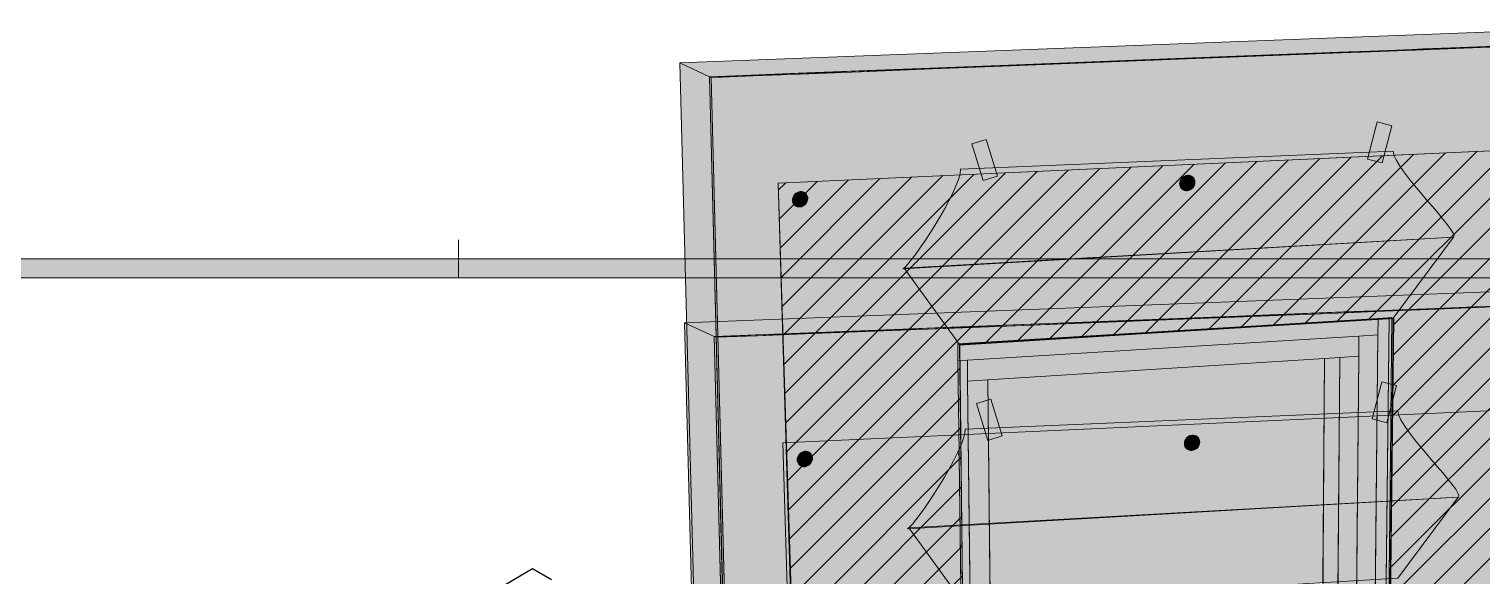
# Model space of a CAD drawing. Extents: x -1279 to 5791, y -3809 to 1769.
# Drawn here: x 378 to 1063, y 1511 to 1769 of the extents above; entities that cross this region are included whole.
import ezdxf

# ---------------------------------------------------------------- set-up
doc = ezdxf.new("R2010")
doc.units = 0
doc.header["$MEASUREMENT"] = 0
doc.layers.get('0').update_dxf_attribs({"lineweight": 0})
for name, color, linetype, lineweight in [('.ATI-HATCH', 7, 'Continuous', 0), ('G-ANNO-TTLB', 7, 'Continuous', 0), ('TYVEK', 7, 'Continuous', 0)]:
    doc.layers.add(name, color=color, linetype=linetype, lineweight=lineweight)

# ---------------------------------------------------------------- blocks, each defined once
blk = doc.blocks.new('Block_82')
at = {"layer": '.ATI-HATCH', "color": 18, "lineweight": 9, "true_color": 0x000000}
for p, q in [((1083.79, 1761.4), (1061.05, 1760.49)), ((1084.27, 1761.01), (1062.44, 1760.15)), ((918.71, 1754.95), (839.78, 1751.89)), ((919.91, 1754.61), (840.88, 1751.51)), ((995.59, 1757.96), (918.71, 1754.95)), ((996.88, 1757.62), (919.91, 1754.61)), ((1010.21, 1758.53), (995.59, 1757.96)), ((1010.69, 1758.15), (996.88, 1757.62)), ((1010.21, 1758.53), (1010.69, 1758.53)), ((1010.69, 1758.53), (1030.33, 1759.29)), ((1031.67, 1758.96), (1010.69, 1758.15)), ((1035.06, 1759.49), (1030.33, 1759.29)), ((1035.54, 1759.1), (1031.67, 1758.96)), ((1035.06, 1759.49), (1035.54, 1759.49)), ((1035.54, 1759.49), (1061.05, 1760.49)), ((1035.54, 1759.1), (1062.44, 1760.15)), ((703.89, 1746.58), (718.32, 1747.16)), ((740.59, 1748.02), (718.32, 1747.16)), ((741.5, 1747.64), (719.23, 1746.77)), ((769.21, 1749.12), (740.59, 1748.02)), ((770.21, 1748.78), (741.5, 1747.64)), ((802.75, 1750.45), (769.21, 1749.12)), ((803.8, 1750.07), (770.21, 1748.78)), ((839.78, 1751.89), (802.75, 1750.45)), ((840.88, 1751.51), (803.8, 1750.07)), ((698.78, 1746.39), (703.89, 1746.58)), ((713.69, 1165.96), (698.78, 1746.39)), ((698.78, 1746.39), (699.64, 1746.01)), ((704.8, 1746.2), (699.64, 1746.01)), ((714.6, 1162.8), (699.64, 1746.01)), ((719.23, 1746.77), (704.8, 1746.2)), ((815.84, 1620.06), (1014.08, 1632.05)), ((1013.99, 1624.65), (1014.08, 1632.05)), ((1014.08, 1632.44), (1018.72, 1632.68)), ((1015.75, 1314.12), (1019.24, 1632.72)), ((1019.24, 1632.72), (1018.72, 1632.68)), ((820.38, 1612.7), (1005.05, 1624.08)), ((1004.96, 1614.57), (1005.05, 1624.08)), ((1005.05, 1624.08), (1013.99, 1624.65)), ((1010.93, 1329.85), (1013.99, 1624.65)), ((815.94, 1612.42), (815.84, 1620.06)), ((820.38, 1612.7), (815.94, 1612.42)), ((816.46, 1569.18), (815.94, 1612.42)), ((820.48, 1602.86), (820.38, 1612.7)), ((829.98, 1603.48), (988.81, 1613.52)), ((986.8, 1342.08), (988.81, 1613.52)), ((988.81, 1613.52), (996.02, 1613.99)), ((993.68, 1336.87), (996.02, 1613.99)), ((1004.96, 1614.57), (996.02, 1613.99)), ((1002.38, 1337.82), (1004.96, 1614.57)), ((820.48, 1602.86), (829.98, 1603.48)), ((833.04, 1325.26), (829.98, 1603.48)), ((823.92, 1318.14), (820.48, 1602.86)), ((1020.01, 1581.17), (1020.05, 1585.42)), ((1018.14, 1414.37), (1020.01, 1581.17)), ((816.51, 1567.12), (816.46, 1569.18)), ((819.76, 1308.49), (816.51, 1567.12))]:
    blk.add_line(p, q, dxfattribs=at)
for points in [[(815.84, 1620.06), (815.84, 1620.44), (1014.08, 1632.44)], [(1018.72, 1632.68), (1018.72, 1632.34), (1014.08, 1632.05)], [(1020.05, 1585.42), (1020.58, 1632.82), (1019.24, 1632.72)]]:
    blk.add_lwpolyline(points, dxfattribs=at)
blk = doc.blocks.new('Block_85')
at = {"layer": '.ATI-HATCH', "true_color": 0xe6e6e6, "transparency": 33554687}
h = blk.add_hatch(color=254, dxfattribs=at)
h.dxf.hatch_style = 2
edge = h.paths.add_edge_path()
edge.add_spline(control_points=[(926.64, 1693.95), (925.22, 1692.4), (922.93, 1692.19), (921.53, 1693.47), (920.13, 1694.76), (920.16, 1697.06), (921.59, 1698.61), (923.02, 1700.16), (925.31, 1700.37), (926.7, 1699.09), (928.1, 1697.8), (928.07, 1695.5), (926.64, 1693.95)], knot_values=[0, 0, 0, 0, 1, 1, 1, 2, 2, 2, 3, 3, 3, 4, 4, 4, 4], degree=3, periodic=0)
at = {"layer": '.ATI-HATCH', "true_color": 0x000000, "transparency": 33554687}
h = blk.add_hatch(color=18, dxfattribs=at)
h.dxf.hatch_style = 2
edge = h.paths.add_edge_path()
edge.add_spline(control_points=[(925.74, 1694.94), (925.26, 1694.42), (924.5, 1694.35), (924.03, 1694.78), (923.57, 1695.2), (923.58, 1695.97), (924.05, 1696.49), (924.53, 1697), (925.29, 1697.08), (925.76, 1696.65), (926.22, 1696.22), (926.21, 1695.45), (925.74, 1694.94)], knot_values=[0, 0, 0, 0, 1, 1, 1, 2, 2, 2, 3, 3, 3, 4, 4, 4, 4], degree=3, periodic=0)
at = {"layer": '.ATI-HATCH', "color": 18, "lineweight": 18, "true_color": 0x000000}
blk.add_open_spline([(926.64, 1693.95), (925.22, 1692.4), (922.93, 1692.19), (921.53, 1693.47), (920.13, 1694.76), (920.16, 1697.06), (921.59, 1698.61), (923.02, 1700.16), (925.31, 1700.37), (926.7, 1699.09), (928.1, 1697.8), (928.07, 1695.5), (926.64, 1693.95)], degree=3, knots=[0, 0, 0, 0, 1, 1, 1, 2, 2, 2, 3, 3, 3, 4, 4, 4, 4], dxfattribs=at)
at = {"layer": '.ATI-HATCH'}
blk.add_open_spline([(925.74, 1694.94), (925.26, 1694.42), (924.5, 1694.35), (924.03, 1694.78), (923.57, 1695.2), (923.58, 1695.97), (924.05, 1696.49), (924.53, 1697), (925.29, 1697.08), (925.76, 1696.65), (926.22, 1696.22), (926.21, 1695.45), (925.74, 1694.94)], degree=3, knots=[0, 0, 0, 0, 1, 1, 1, 2, 2, 2, 3, 3, 3, 4, 4, 4, 4], dxfattribs=at)
blk = doc.blocks.new('Block_86')
at = {"layer": '.ATI-HATCH', "true_color": 0xe6e6e6, "transparency": 33554687}
h = blk.add_hatch(color=254, dxfattribs=at)
h.dxf.hatch_style = 2
edge = h.paths.add_edge_path()
edge.add_spline(control_points=[(744.06, 1686.29), (742.63, 1684.74), (740.34, 1684.52), (738.94, 1685.81), (737.55, 1687.09), (737.57, 1689.39), (739, 1690.95), (740.43, 1692.5), (742.72, 1692.71), (744.11, 1691.43), (745.51, 1690.14), (745.48, 1687.84), (744.06, 1686.29)], knot_values=[0, 0, 0, 0, 1, 1, 1, 2, 2, 2, 3, 3, 3, 4, 4, 4, 4], degree=3, periodic=0)
at = {"layer": '.ATI-HATCH', "true_color": 0x000000, "transparency": 33554687}
h = blk.add_hatch(color=18, dxfattribs=at)
h.dxf.hatch_style = 2
edge = h.paths.add_edge_path()
edge.add_spline(control_points=[(743.15, 1687.28), (742.67, 1686.76), (741.91, 1686.69), (741.45, 1687.11), (740.98, 1687.54), (740.99, 1688.31), (741.47, 1688.83), (741.94, 1689.34), (742.7, 1689.42), (743.17, 1688.99), (743.63, 1688.56), (743.63, 1687.79), (743.15, 1687.28)], knot_values=[0, 0, 0, 0, 1, 1, 1, 2, 2, 2, 3, 3, 3, 4, 4, 4, 4], degree=3, periodic=0)
at = {"layer": '.ATI-HATCH', "color": 18, "lineweight": 18, "true_color": 0x000000}
blk.add_open_spline([(744.06, 1686.29), (742.63, 1684.74), (740.34, 1684.52), (738.94, 1685.81), (737.55, 1687.09), (737.57, 1689.39), (739, 1690.95), (740.43, 1692.5), (742.72, 1692.71), (744.11, 1691.43), (745.51, 1690.14), (745.48, 1687.84), (744.06, 1686.29)], degree=3, knots=[0, 0, 0, 0, 1, 1, 1, 2, 2, 2, 3, 3, 3, 4, 4, 4, 4], dxfattribs=at)
at = {"layer": '.ATI-HATCH'}
blk.add_open_spline([(743.15, 1687.28), (742.67, 1686.76), (741.91, 1686.69), (741.45, 1687.11), (740.98, 1687.54), (740.99, 1688.31), (741.47, 1688.83), (741.94, 1689.34), (742.7, 1689.42), (743.17, 1688.99), (743.63, 1688.56), (743.63, 1687.79), (743.15, 1687.28)], degree=3, knots=[0, 0, 0, 0, 1, 1, 1, 2, 2, 2, 3, 3, 3, 4, 4, 4, 4], dxfattribs=at)
blk = doc.blocks.new('Block_81')
at = {"layer": '.ATI-HATCH', "true_color": 0xf2f2f2, "transparency": 33554687}
h = blk.add_hatch(color=7, dxfattribs=at)
h.dxf.hatch_style = 2
h.paths.add_polyline_path([(1101.12, 1768.88), (1123.59, 1762.92), (698.78, 1746.39), (684.76, 1752.9)])
at = {"layer": '.ATI-HATCH', "true_color": 0xe6e6e6, "transparency": 33554687}
h = blk.add_hatch(color=254, dxfattribs=at)
edge = h.paths.add_edge_path()
edge.add_spline(control_points=[(1125.03, 1762.59), (1125.03, 1762.59), (1123.59, 1762.54), (1123.59, 1762.54), (1123.59, 1762.54), (1120.58, 1762.45), (1120.58, 1762.45), (1120.58, 1762.45), (1109.12, 1761.97), (1109.12, 1761.97), (1109.12, 1761.97), (1107.97, 1761.92), (1107.97, 1761.92), (1107.97, 1761.92), (1088.24, 1761.16), (1088.24, 1761.16), (1088.24, 1761.16), (1084.27, 1761.01), (1084.27, 1761.01), (1084.27, 1761.01), (1062.44, 1760.15), (1062.44, 1760.15), (1062.44, 1760.15), (1035.54, 1759.1), (1035.54, 1759.1), (1035.54, 1759.1), (1031.67, 1758.96), (1031.67, 1758.96), (1031.67, 1758.96), (1010.69, 1758.15), (1010.69, 1758.15), (1010.69, 1758.15), (996.88, 1757.62), (996.88, 1757.62), (996.88, 1757.62), (919.91, 1754.61), (919.91, 1754.61), (919.91, 1754.61), (840.88, 1751.51), (840.88, 1751.51), (840.88, 1751.51), (803.8, 1750.07), (803.8, 1750.07), (803.8, 1750.07), (770.21, 1748.78), (770.21, 1748.78), (770.21, 1748.78), (741.5, 1747.64), (741.5, 1747.64), (741.5, 1747.64), (719.23, 1746.77), (719.23, 1746.77), (719.23, 1746.77), (704.8, 1746.2), (704.8, 1746.2), (704.8, 1746.2), (699.64, 1746.01), (699.64, 1746.01), (699.64, 1746.01), (714.6, 1162.8), (714.6, 1162.8), (714.6, 1162.8), (714.64, 1161.47), (714.64, 1161.47), (714.64, 1161.47), (1112.46, 1214.69), (1112.46, 1214.69), (1112.46, 1214.69), (1125.03, 1762.59), (1125.03, 1762.59)], knot_values=[0, 0, 0, 0, 1, 1, 1, 2, 2, 2, 3, 3, 3, 4, 4, 4, 5, 5, 5, 6, 6, 6, 7, 7, 7, 8, 8, 8, 9, 9, 9, 10, 10, 10, 11, 11, 11, 12, 12, 12, 13, 13, 13, 14, 14, 14, 15, 15, 15, 16, 16, 16, 17, 17, 17, 18, 18, 18, 19, 19, 19, 20, 20, 20, 21, 21, 21, 22, 22, 22, 23, 23, 23, 23], degree=3, periodic=0)
edge.add_line((1125.03, 1762.59), (1125.03, 1762.59))
edge = h.paths.add_edge_path()
edge.add_spline(control_points=[(819.86, 1299.41), (819.86, 1299.41), (819.76, 1308.49), (819.76, 1308.49), (819.76, 1308.49), (816.51, 1567.12), (816.51, 1567.12), (816.51, 1567.12), (816.27, 1568.7), (816.27, 1568.7), (816.27, 1568.7), (816.46, 1569.18), (816.46, 1569.18), (816.46, 1569.18), (815.94, 1612.42), (815.94, 1612.42), (815.94, 1612.42), (815.84, 1620.06), (815.84, 1620.06), (815.84, 1620.06), (815.84, 1620.44), (815.84, 1620.44), (815.84, 1620.44), (1014.08, 1632.44), (1014.08, 1632.44), (1014.08, 1632.44), (1018.72, 1632.68), (1018.72, 1632.68), (1018.72, 1632.68), (1019.24, 1632.72), (1019.24, 1632.72), (1019.24, 1632.72), (1020.58, 1632.82), (1020.58, 1632.82), (1020.58, 1632.82), (1020.05, 1585.42), (1020.05, 1585.42), (1020.05, 1585.42), (1020.29, 1584.94), (1020.29, 1584.94), (1020.29, 1584.94), (1020.01, 1581.17), (1020.01, 1581.17), (1020.01, 1581.17), (1018.14, 1414.37), (1018.14, 1414.37), (1018.14, 1414.37), (1018.38, 1413.89), (1018.38, 1413.89), (1018.38, 1413.89), (1018.1, 1411.36), (1018.1, 1411.36), (1018.1, 1411.36), (1017, 1312.69), (1017, 1312.69), (1017, 1312.69), (820, 1290.09), (820, 1290.09), (820, 1290.09), (819.95, 1291.19), (819.95, 1291.19), (819.95, 1291.19), (819.95, 1291.72), (819.95, 1291.72), (819.95, 1291.72), (819.86, 1299.36), (819.86, 1299.36), (819.86, 1299.36), (819.86, 1299.41), (819.86, 1299.41)], knot_values=[0, 0, 0, 0, 1, 1, 1, 2, 2, 2, 3, 3, 3, 4, 4, 4, 5, 5, 5, 6, 6, 6, 7, 7, 7, 8, 8, 8, 9, 9, 9, 10, 10, 10, 11, 11, 11, 12, 12, 12, 13, 13, 13, 14, 14, 14, 15, 15, 15, 16, 16, 16, 17, 17, 17, 18, 18, 18, 19, 19, 19, 20, 20, 20, 21, 21, 21, 22, 22, 22, 23, 23, 23, 23], degree=3, periodic=0)
edge.add_line((819.86, 1299.41), (819.86, 1299.41))
for points in [[(1083.79, 1761.4), (1061.05, 1760.49), (1062.44, 1760.15), (1083.79, 1761.4)], [(1084.27, 1761.01), (1062.44, 1760.15), (1083.79, 1761.4), (1084.27, 1761.01)], [(918.71, 1754.95), (839.78, 1751.89), (840.88, 1751.51), (918.71, 1754.95)], [(919.91, 1754.61), (840.88, 1751.51), (918.71, 1754.95), (919.91, 1754.61)], [(995.59, 1757.96), (918.71, 1754.95), (919.91, 1754.61), (995.59, 1757.96)], [(996.88, 1757.62), (919.91, 1754.61), (995.59, 1757.96), (996.88, 1757.62)], [(1010.21, 1758.53), (995.59, 1757.96), (996.88, 1757.62), (1010.21, 1758.53)], [(1010.69, 1758.15), (996.88, 1757.62), (1010.21, 1758.53), (1010.69, 1758.15)], [(1010.21, 1758.53), (1010.69, 1758.53), (1010.69, 1758.15), (1010.21, 1758.53)], [(1031.67, 1758.96), (1010.69, 1758.15), (1010.69, 1758.53), (1030.33, 1759.29), (1031.67, 1758.96)], [(1035.06, 1759.49), (1030.33, 1759.29), (1031.67, 1758.96), (1035.06, 1759.49)], [(1035.54, 1759.1), (1031.67, 1758.96), (1035.06, 1759.49), (1035.54, 1759.1)], [(1035.06, 1759.49), (1035.54, 1759.49), (1035.54, 1759.1), (1035.06, 1759.49)], [(1035.54, 1759.1), (1062.44, 1760.15), (1061.05, 1760.49), (1035.54, 1759.49), (1035.54, 1759.1)], [(703.89, 1746.58), (718.32, 1747.16), (704.8, 1746.2), (703.89, 1746.58)], [(719.23, 1746.77), (704.8, 1746.2), (718.32, 1747.16), (719.23, 1746.77)], [(740.59, 1748.02), (718.32, 1747.16), (719.23, 1746.77), (740.59, 1748.02)], [(741.5, 1747.64), (719.23, 1746.77), (740.59, 1748.02), (741.5, 1747.64)], [(769.21, 1749.12), (740.59, 1748.02), (741.5, 1747.64), (769.21, 1749.12)], [(770.21, 1748.78), (741.5, 1747.64), (769.21, 1749.12), (770.21, 1748.78)], [(802.75, 1750.45), (769.21, 1749.12), (770.21, 1748.78), (802.75, 1750.45)], [(803.8, 1750.07), (770.21, 1748.78), (802.75, 1750.45), (803.8, 1750.07)], [(839.78, 1751.89), (802.75, 1750.45), (803.8, 1750.07), (839.78, 1751.89)], [(840.88, 1751.51), (803.8, 1750.07), (839.78, 1751.89), (840.88, 1751.51)], [(698.78, 1746.39), (703.89, 1746.58), (704.8, 1746.2), (699.64, 1746.01), (698.78, 1746.39)], [(713.69, 1165.96), (698.78, 1746.39), (699.64, 1746.01), (714.6, 1162.8), (713.69, 1165.96)], [(1018.72, 1632.68), (1018.72, 1632.34), (1014.08, 1632.05), (1014.08, 1632.44), (1018.72, 1632.68)], [(820.38, 1612.7), (1005.05, 1624.08), (1004.96, 1614.57), (996.02, 1613.99), (988.81, 1613.52), (829.98, 1603.48), (820.48, 1602.86), (820.38, 1612.7)], [(1002.38, 1337.82), (1004.96, 1614.57), (1005.05, 1624.08), (1013.99, 1624.65), (1010.93, 1329.85), (1002.28, 1328.89), (1002.38, 1337.82)], [(823.92, 1318.14), (824.01, 1308.96), (819.76, 1308.49), (816.51, 1567.12), (816.46, 1569.18), (815.94, 1612.42), (820.38, 1612.7), (820.48, 1602.86), (823.92, 1318.14)], [(1002.38, 1337.82), (1004.96, 1614.57), (996.02, 1613.99), (993.68, 1336.87), (1002.38, 1337.82)], [(823.92, 1318.14), (820.48, 1602.86), (829.98, 1603.48), (833.04, 1325.26), (833.09, 1319.14), (823.92, 1318.14)], [(1020.01, 1581.17), (1020.05, 1585.42), (1020.29, 1584.94), (1020.01, 1581.17)], [(816.51, 1567.12), (816.46, 1569.18), (816.27, 1568.7), (816.51, 1567.12)]]:
    blk.add_hatch(color=254, dxfattribs=at).paths.add_polyline_path(points)
at = {"layer": '.ATI-HATCH', "true_color": 0xcccccc, "transparency": 33554687}
h = blk.add_hatch(color=254, dxfattribs=at)
h.dxf.hatch_style = 2
h.paths.add_polyline_path([(699.87, 1178.75), (713.78, 1162.66), (698.78, 1746.39), (684.76, 1752.9)])
at = {"layer": '.ATI-HATCH', "true_color": 0x000000, "transparency": 33554508}
h = blk.add_hatch(color=18, dxfattribs=at)
h.dxf.hatch_style = 2
h.paths.add_polyline_path([(1016.02, 1705.75), (1009.09, 1707.52), (1013.58, 1725.09), (1020.52, 1723.32)])
h = blk.add_hatch(dxfattribs=at)
h.set_pattern_fill('_U', color=18, scale=10, angle=44.99999, style=2, pattern_type=0)
h.set_pattern_definition([(45, (0, 0), (-7.071067, 7.07107), [])])
h.paths.add_polyline_path([(731.14, 1696.23), (1098.58, 1712.89), (1093.55, 1492.64), (1019.79, 1485.06), (1021.52, 1632.42), (816.78, 1620.04), (818.63, 1462.81), (738.83, 1454.52)])
h = blk.add_hatch(color=18, dxfattribs=at)
h.dxf.hatch_style = 2
h.paths.add_polyline_path([(834.64, 1699.49), (827.79, 1697.39), (822.47, 1714.73), (829.32, 1716.83)])
at = {"layer": '.ATI-HATCH', "true_color": 0xe6e6e6, "transparency": 33554687}
h = blk.add_hatch(color=254, dxfattribs=at)
h.dxf.hatch_style = 2
h.paths.add_polyline_path([(790.51, 1656.11), (816.68, 1620.14), (1021.17, 1632.5), (1049.58, 1670.7)])
h = blk.add_hatch(color=254, dxfattribs=at)
h.dxf.hatch_style = 2
h.paths.add_polyline_path([(815.84, 1620.06), (1014.08, 1632.05), (1014.08, 1632.44), (815.84, 1620.44), (815.84, 1620.06)])
h = blk.add_hatch(color=254, dxfattribs=at)
h.dxf.hatch_style = 2
h.paths.add_polyline_path([(815.84, 1620.06), (1014.08, 1632.05), (1013.99, 1624.65), (1005.05, 1624.08), (820.38, 1612.7), (815.94, 1612.42), (815.84, 1620.06)])
at = {"layer": '.ATI-HATCH', "true_color": 0xcccccc, "transparency": 33554687}
for points in [[(1015.75, 1314.12), (1019.24, 1632.72), (1018.72, 1632.68), (1018.72, 1632.34), (1014.08, 1632.05), (1013.99, 1624.65), (1010.93, 1329.85), (1010.83, 1321.01), (1015.75, 1314.12)], [(1017, 1312.69), (1015.75, 1313.65), (1015.75, 1314.12), (1019.24, 1632.72), (1020.58, 1632.82), (1020.05, 1585.42), (1020.01, 1581.17), (1018.14, 1414.37), (1018.1, 1411.36), (1017, 1312.69)], [(986.8, 1342.08), (988.81, 1613.52), (996.02, 1613.99), (993.68, 1336.87), (986.8, 1342.08)]]:
    blk.add_hatch(color=254, dxfattribs=at).paths.add_polyline_path(points)
at = {"layer": '.ATI-HATCH', "color": 18, "lineweight": 18, "true_color": 0x000000}
blk.add_line((789.95, 1655.76), (1049.58, 1670.7), dxfattribs=at)
at = {"layer": '.ATI-HATCH'}
for points in [[(1101.12, 1768.88), (1123.59, 1762.92), (698.78, 1746.39), (684.76, 1752.9)], [(699.87, 1178.75), (713.78, 1162.66), (698.78, 1746.39), (684.76, 1752.9)], [(1016.02, 1705.75), (1009.09, 1707.52), (1013.58, 1725.09), (1020.52, 1723.32)], [(731.14, 1696.23), (1098.58, 1712.89), (1093.55, 1492.64), (1019.79, 1485.06), (1021.52, 1632.42), (816.78, 1620.04), (818.63, 1462.81), (738.83, 1454.52)], [(834.64, 1699.49), (827.79, 1697.39), (822.47, 1714.73), (829.32, 1716.83)]]:
    blk.add_lwpolyline(points, close=True, dxfattribs=at)
at = {"layer": '.ATI-HATCH', "color": 18, "lineweight": 9, "true_color": 0x000000}
for points in [[(1101.12, 1768.88), (1123.59, 1762.92), (698.78, 1746.39), (684.76, 1752.9)], [(699.87, 1178.75), (713.78, 1162.66), (698.78, 1746.39), (684.76, 1752.9)], [(790.51, 1656.11), (816.68, 1620.14), (1021.17, 1632.5), (1049.58, 1670.7)]]:
    blk.add_lwpolyline(points, close=True, dxfattribs=at)
at = {"layer": '.ATI-HATCH'}
for points in [[(1083.79, 1761.4), (1061.05, 1760.49), (1062.44, 1760.15), (1083.79, 1761.4)], [(1084.27, 1761.01), (1062.44, 1760.15), (1083.79, 1761.4), (1084.27, 1761.01)], [(918.71, 1754.95), (839.78, 1751.89), (840.88, 1751.51), (918.71, 1754.95)], [(919.91, 1754.61), (840.88, 1751.51), (918.71, 1754.95), (919.91, 1754.61)], [(995.59, 1757.96), (918.71, 1754.95), (919.91, 1754.61), (995.59, 1757.96)], [(996.88, 1757.62), (919.91, 1754.61), (995.59, 1757.96), (996.88, 1757.62)], [(1010.21, 1758.53), (995.59, 1757.96), (996.88, 1757.62), (1010.21, 1758.53)], [(1010.69, 1758.15), (996.88, 1757.62), (1010.21, 1758.53), (1010.69, 1758.15)], [(1010.21, 1758.53), (1010.69, 1758.53), (1010.69, 1758.15), (1010.21, 1758.53)], [(1031.67, 1758.96), (1010.69, 1758.15), (1010.69, 1758.53), (1030.33, 1759.29), (1031.67, 1758.96)], [(1035.06, 1759.49), (1030.33, 1759.29), (1031.67, 1758.96), (1035.06, 1759.49)], [(1035.54, 1759.1), (1031.67, 1758.96), (1035.06, 1759.49), (1035.54, 1759.1)], [(1035.06, 1759.49), (1035.54, 1759.49), (1035.54, 1759.1), (1035.06, 1759.49)], [(1035.54, 1759.1), (1062.44, 1760.15), (1061.05, 1760.49), (1035.54, 1759.49), (1035.54, 1759.1)], [(703.89, 1746.58), (718.32, 1747.16), (704.8, 1746.2), (703.89, 1746.58)], [(719.23, 1746.77), (704.8, 1746.2), (718.32, 1747.16), (719.23, 1746.77)], [(740.59, 1748.02), (718.32, 1747.16), (719.23, 1746.77), (740.59, 1748.02)], [(741.5, 1747.64), (719.23, 1746.77), (740.59, 1748.02), (741.5, 1747.64)], [(769.21, 1749.12), (740.59, 1748.02), (741.5, 1747.64), (769.21, 1749.12)], [(770.21, 1748.78), (741.5, 1747.64), (769.21, 1749.12), (770.21, 1748.78)], [(802.75, 1750.45), (769.21, 1749.12), (770.21, 1748.78), (802.75, 1750.45)], [(803.8, 1750.07), (770.21, 1748.78), (802.75, 1750.45), (803.8, 1750.07)], [(839.78, 1751.89), (802.75, 1750.45), (803.8, 1750.07), (839.78, 1751.89)], [(840.88, 1751.51), (803.8, 1750.07), (839.78, 1751.89), (840.88, 1751.51)], [(698.78, 1746.39), (703.89, 1746.58), (704.8, 1746.2), (699.64, 1746.01), (698.78, 1746.39)], [(713.69, 1165.96), (698.78, 1746.39), (699.64, 1746.01), (714.6, 1162.8), (713.69, 1165.96)], [(815.84, 1620.06), (1014.08, 1632.05), (1014.08, 1632.44), (815.84, 1620.44), (815.84, 1620.06)], [(815.84, 1620.06), (1014.08, 1632.05), (1013.99, 1624.65), (1005.05, 1624.08), (820.38, 1612.7), (815.94, 1612.42), (815.84, 1620.06)], [(1015.75, 1314.12), (1019.24, 1632.72), (1018.72, 1632.68), (1018.72, 1632.34), (1014.08, 1632.05), (1013.99, 1624.65), (1010.93, 1329.85), (1010.83, 1321.01), (1015.75, 1314.12)], [(1018.72, 1632.68), (1018.72, 1632.34), (1014.08, 1632.05), (1014.08, 1632.44), (1018.72, 1632.68)], [(1017, 1312.69), (1015.75, 1313.65), (1015.75, 1314.12), (1019.24, 1632.72), (1020.58, 1632.82), (1020.05, 1585.42), (1020.01, 1581.17), (1018.14, 1414.37), (1018.1, 1411.36), (1017, 1312.69)], [(820.38, 1612.7), (1005.05, 1624.08), (1004.96, 1614.57), (996.02, 1613.99), (988.81, 1613.52), (829.98, 1603.48), (820.48, 1602.86), (820.38, 1612.7)], [(1002.38, 1337.82), (1004.96, 1614.57), (1005.05, 1624.08), (1013.99, 1624.65), (1010.93, 1329.85), (1002.28, 1328.89), (1002.38, 1337.82)], [(823.92, 1318.14), (824.01, 1308.96), (819.76, 1308.49), (816.51, 1567.12), (816.46, 1569.18), (815.94, 1612.42), (820.38, 1612.7), (820.48, 1602.86), (823.92, 1318.14)], [(986.8, 1342.08), (988.81, 1613.52), (996.02, 1613.99), (993.68, 1336.87), (986.8, 1342.08)], [(1002.38, 1337.82), (1004.96, 1614.57), (996.02, 1613.99), (993.68, 1336.87), (1002.38, 1337.82)], [(823.92, 1318.14), (820.48, 1602.86), (829.98, 1603.48), (833.04, 1325.26), (833.09, 1319.14), (823.92, 1318.14)], [(1020.01, 1581.17), (1020.05, 1585.42), (1020.29, 1584.94), (1020.01, 1581.17)], [(816.51, 1567.12), (816.46, 1569.18), (816.27, 1568.7), (816.51, 1567.12)]]:
    blk.add_lwpolyline(points, dxfattribs=at)
at = {"layer": '.ATI-HATCH', "color": 18, "lineweight": 18, "true_color": 0x000000}
for points in [[(1016.02, 1705.75), (1009.09, 1707.52), (1013.58, 1725.09), (1020.52, 1723.32)], [(834.64, 1699.49), (827.79, 1697.39), (822.47, 1714.73), (829.32, 1716.83)]]:
    blk.add_lwpolyline(points, close=True, dxfattribs=at)
at = {"layer": '.ATI-HATCH'}
for points, knots in [([(1125.03, 1762.59), (1125.03, 1762.59), (1123.59, 1762.54), (1123.59, 1762.54), (1123.59, 1762.54), (1120.58, 1762.45), (1120.58, 1762.45), (1120.58, 1762.45), (1109.12, 1761.97), (1109.12, 1761.97), (1109.12, 1761.97), (1107.97, 1761.92), (1107.97, 1761.92), (1107.97, 1761.92), (1088.24, 1761.16), (1088.24, 1761.16), (1088.24, 1761.16), (1084.27, 1761.01), (1084.27, 1761.01), (1084.27, 1761.01), (1062.44, 1760.15), (1062.44, 1760.15), (1062.44, 1760.15), (1035.54, 1759.1), (1035.54, 1759.1), (1035.54, 1759.1), (1031.67, 1758.96), (1031.67, 1758.96), (1031.67, 1758.96), (1010.69, 1758.15), (1010.69, 1758.15), (1010.69, 1758.15), (996.88, 1757.62), (996.88, 1757.62), (996.88, 1757.62), (919.91, 1754.61), (919.91, 1754.61), (919.91, 1754.61), (840.88, 1751.51), (840.88, 1751.51), (840.88, 1751.51), (803.8, 1750.07), (803.8, 1750.07), (803.8, 1750.07), (770.21, 1748.78), (770.21, 1748.78), (770.21, 1748.78), (741.5, 1747.64), (741.5, 1747.64), (741.5, 1747.64), (719.23, 1746.77), (719.23, 1746.77), (719.23, 1746.77), (704.8, 1746.2), (704.8, 1746.2), (704.8, 1746.2), (699.64, 1746.01), (699.64, 1746.01), (699.64, 1746.01), (714.6, 1162.8), (714.6, 1162.8), (714.6, 1162.8), (714.64, 1161.47), (714.64, 1161.47), (714.64, 1161.47), (1112.46, 1214.69), (1112.46, 1214.69), (1112.46, 1214.69), (1125.03, 1762.59), (1125.03, 1762.59)], [0, 0, 0, 0, 1, 1, 1, 2, 2, 2, 3, 3, 3, 4, 4, 4, 5, 5, 5, 6, 6, 6, 7, 7, 7, 8, 8, 8, 9, 9, 9, 10, 10, 10, 11, 11, 11, 12, 12, 12, 13, 13, 13, 14, 14, 14, 15, 15, 15, 16, 16, 16, 17, 17, 17, 18, 18, 18, 19, 19, 19, 20, 20, 20, 21, 21, 21, 22, 22, 22, 23, 23, 23, 23]), ([(731.14, 1696.23), (731.14, 1696.23), (1098.13, 1712.87), (1098.13, 1712.87), (1098.13, 1712.87), (1087.49, 1248.5), (1087.49, 1248.5), (1087.49, 1248.5), (746, 1204.88), (746, 1204.88), (746, 1204.88), (731.14, 1696.23), (731.14, 1696.23)], [0, 0, 0, 0, 1, 1, 1, 2, 2, 2, 3, 3, 3, 4, 4, 4, 4]), ([(819.86, 1299.41), (819.86, 1299.41), (819.76, 1308.49), (819.76, 1308.49), (819.76, 1308.49), (816.51, 1567.12), (816.51, 1567.12), (816.51, 1567.12), (816.27, 1568.7), (816.27, 1568.7), (816.27, 1568.7), (816.46, 1569.18), (816.46, 1569.18), (816.46, 1569.18), (815.94, 1612.42), (815.94, 1612.42), (815.94, 1612.42), (815.84, 1620.06), (815.84, 1620.06), (815.84, 1620.06), (815.84, 1620.44), (815.84, 1620.44), (815.84, 1620.44), (1014.08, 1632.44), (1014.08, 1632.44), (1014.08, 1632.44), (1018.72, 1632.68), (1018.72, 1632.68), (1018.72, 1632.68), (1019.24, 1632.72), (1019.24, 1632.72), (1019.24, 1632.72), (1020.58, 1632.82), (1020.58, 1632.82), (1020.58, 1632.82), (1020.05, 1585.42), (1020.05, 1585.42), (1020.05, 1585.42), (1020.29, 1584.94), (1020.29, 1584.94), (1020.29, 1584.94), (1020.01, 1581.17), (1020.01, 1581.17), (1020.01, 1581.17), (1018.14, 1414.37), (1018.14, 1414.37), (1018.14, 1414.37), (1018.38, 1413.89), (1018.38, 1413.89), (1018.38, 1413.89), (1018.1, 1411.36), (1018.1, 1411.36), (1018.1, 1411.36), (1017, 1312.69), (1017, 1312.69), (1017, 1312.69), (820, 1290.09), (820, 1290.09), (820, 1290.09), (819.95, 1291.19), (819.95, 1291.19), (819.95, 1291.19), (819.95, 1291.72), (819.95, 1291.72), (819.95, 1291.72), (819.86, 1299.36), (819.86, 1299.36), (819.86, 1299.36), (819.86, 1299.41), (819.86, 1299.41)], [0, 0, 0, 0, 1, 1, 1, 2, 2, 2, 3, 3, 3, 4, 4, 4, 5, 5, 5, 6, 6, 6, 7, 7, 7, 8, 8, 8, 9, 9, 9, 10, 10, 10, 11, 11, 11, 12, 12, 12, 13, 13, 13, 14, 14, 14, 15, 15, 15, 16, 16, 16, 17, 17, 17, 18, 18, 18, 19, 19, 19, 20, 20, 20, 21, 21, 21, 22, 22, 22, 23, 23, 23, 23]), ([(820.83, 1290.19), (820.83, 1290.19), (1017.59, 1312.76), (1017.59, 1312.76), (1017.59, 1312.76), (1021.17, 1632.5), (1021.17, 1632.5), (1021.17, 1632.5), (816.68, 1619.75), (816.68, 1619.75), (816.68, 1619.75), (820.83, 1290.19), (820.83, 1290.19)], [0, 0, 0, 0, 1, 1, 1, 2, 2, 2, 3, 3, 3, 4, 4, 4, 4])]:
    blk.add_open_spline(points, degree=3, knots=knots, dxfattribs=at)
at = {"layer": '.ATI-HATCH', "color": 18, "lineweight": 18, "true_color": 0x000000}
for points, knots in [([(731.14, 1696.23), (731.14, 1696.23), (1098.13, 1712.87), (1098.13, 1712.87), (1098.13, 1712.87), (1087.49, 1248.5), (1087.49, 1248.5), (1087.49, 1248.5), (746, 1204.88), (746, 1204.88), (746, 1204.88), (731.14, 1696.23), (731.14, 1696.23)], [0, 0, 0, 0, 1, 1, 1, 2, 2, 2, 3, 3, 3, 4, 4, 4, 4]), ([(1049.58, 1670.7), (1053.57, 1672.43), (1021.17, 1702.7), (1021.17, 1711.33), (1021.17, 1711.33), (817.2, 1702.74), (817.2, 1702.74), (817.2, 1692.77), (793.94, 1657.76), (789.95, 1655.76)], [0, 0, 0, 0, 1, 1, 1, 2, 2, 2, 3, 3, 3, 3]), ([(820.83, 1290.19), (820.83, 1290.19), (1017.59, 1312.76), (1017.59, 1312.76), (1017.59, 1312.76), (1021.17, 1632.5), (1021.17, 1632.5), (1021.17, 1632.5), (816.68, 1619.75), (816.68, 1619.75), (816.68, 1619.75), (820.83, 1290.19), (820.83, 1290.19)], [0, 0, 0, 0, 1, 1, 1, 2, 2, 2, 3, 3, 3, 4, 4, 4, 4])]:
    blk.add_open_spline(points, degree=3, knots=knots, dxfattribs=at)
at = {"layer": '.ATI-HATCH'}
for name in ['Block_82', 'Block_85', 'Block_86']:
    blk.add_blockref(name, (0, 0), dxfattribs=at)
blk = doc.blocks.new('Block_80')
at = {"layer": '.ATI-HATCH'}
blk.add_blockref('Block_81', (0, 0), dxfattribs=at)
blk = doc.blocks.new('Block_97')
at = {"layer": '.ATI-HATCH', "color": 18, "lineweight": 9, "true_color": 0x000000}
for p, q in [((1037.75, 1636.99), (1063.27, 1638)), ((1037.75, 1636.61), (1064.65, 1637.66)), ((920.93, 1632.45), (842, 1629.4)), ((922.12, 1632.12), (843.1, 1629.01)), ((997.81, 1635.46), (920.93, 1632.45)), ((999.1, 1635.13), (922.12, 1632.12)), ((1012.43, 1636.04), (997.81, 1635.46)), ((1012.91, 1635.66), (999.1, 1635.13)), ((1012.43, 1636.04), (1012.91, 1636.04)), ((1012.91, 1636.04), (1032.54, 1636.8)), ((1033.88, 1636.47), (1012.91, 1635.66)), ((1037.27, 1636.99), (1032.54, 1636.8)), ((1037.75, 1636.61), (1033.88, 1636.47)), ((1037.27, 1636.99), (1037.75, 1636.99)), ((701, 1623.9), (706.11, 1624.09)), ((715.9, 1043.47), (701, 1623.9)), ((701, 1623.9), (701.86, 1623.52)), ((706.11, 1624.09), (720.54, 1624.67)), ((721.45, 1624.28), (707.02, 1623.71)), ((742.8, 1625.53), (720.54, 1624.67)), ((743.71, 1625.14), (721.45, 1624.28)), ((771.43, 1626.62), (742.8, 1625.53)), ((772.43, 1626.29), (743.71, 1625.14)), ((804.97, 1627.96), (771.43, 1626.62)), ((806.02, 1627.58), (772.43, 1626.29)), ((842, 1629.4), (804.97, 1627.96)), ((843.1, 1629.01), (806.02, 1627.58)), ((707.02, 1623.71), (701.86, 1623.52)), ((716.81, 1040.31), (701.86, 1623.52))]:
    blk.add_line(p, q, dxfattribs=at)
blk = doc.blocks.new('Block_100')
at = {"layer": '.ATI-HATCH', "true_color": 0xe6e6e6, "transparency": 33554687}
h = blk.add_hatch(color=254, dxfattribs=at)
h.dxf.hatch_style = 2
edge = h.paths.add_edge_path()
edge.add_spline(control_points=[(928.86, 1571.46), (927.43, 1569.91), (925.14, 1569.69), (923.75, 1570.98), (922.35, 1572.26), (922.38, 1574.56), (923.8, 1576.12), (925.23, 1577.67), (927.52, 1577.88), (928.92, 1576.6), (930.31, 1575.31), (930.29, 1573.01), (928.86, 1571.46)], knot_values=[0, 0, 0, 0, 1, 1, 1, 2, 2, 2, 3, 3, 3, 4, 4, 4, 4], degree=3, periodic=0)
at = {"layer": '.ATI-HATCH', "true_color": 0x000000, "transparency": 33554687}
h = blk.add_hatch(color=18, dxfattribs=at)
h.dxf.hatch_style = 2
edge = h.paths.add_edge_path()
edge.add_spline(control_points=[(927.96, 1572.44), (927.48, 1571.93), (926.72, 1571.86), (926.25, 1572.28), (925.79, 1572.71), (925.79, 1573.48), (926.27, 1574), (926.75, 1574.51), (927.51, 1574.59), (927.97, 1574.16), (928.44, 1573.73), (928.43, 1572.96), (927.96, 1572.44)], knot_values=[0, 0, 0, 0, 1, 1, 1, 2, 2, 2, 3, 3, 3, 4, 4, 4, 4], degree=3, periodic=0)
at = {"layer": '.ATI-HATCH', "color": 18, "lineweight": 18, "true_color": 0x000000}
blk.add_open_spline([(928.86, 1571.46), (927.43, 1569.91), (925.14, 1569.69), (923.75, 1570.98), (922.35, 1572.26), (922.38, 1574.56), (923.8, 1576.12), (925.23, 1577.67), (927.52, 1577.88), (928.92, 1576.6), (930.31, 1575.31), (930.29, 1573.01), (928.86, 1571.46)], degree=3, knots=[0, 0, 0, 0, 1, 1, 1, 2, 2, 2, 3, 3, 3, 4, 4, 4, 4], dxfattribs=at)
at = {"layer": '.ATI-HATCH'}
blk.add_open_spline([(927.96, 1572.44), (927.48, 1571.93), (926.72, 1571.86), (926.25, 1572.28), (925.79, 1572.71), (925.79, 1573.48), (926.27, 1574), (926.75, 1574.51), (927.51, 1574.59), (927.97, 1574.16), (928.44, 1573.73), (928.43, 1572.96), (927.96, 1572.44)], degree=3, knots=[0, 0, 0, 0, 1, 1, 1, 2, 2, 2, 3, 3, 3, 4, 4, 4, 4], dxfattribs=at)
blk = doc.blocks.new('Block_101')
at = {"layer": '.ATI-HATCH', "true_color": 0xe6e6e6, "transparency": 33554687}
h = blk.add_hatch(color=254, dxfattribs=at)
h.dxf.hatch_style = 2
edge = h.paths.add_edge_path()
edge.add_spline(control_points=[(746.27, 1563.8), (744.84, 1562.25), (742.55, 1562.03), (741.16, 1563.32), (739.76, 1564.6), (739.79, 1566.9), (741.22, 1568.45), (742.64, 1570.01), (744.93, 1570.22), (746.33, 1568.94), (747.73, 1567.65), (747.7, 1565.35), (746.27, 1563.8)], knot_values=[0, 0, 0, 0, 1, 1, 1, 2, 2, 2, 3, 3, 3, 4, 4, 4, 4], degree=3, periodic=0)
at = {"layer": '.ATI-HATCH', "true_color": 0x000000, "transparency": 33554687}
h = blk.add_hatch(color=18, dxfattribs=at)
h.dxf.hatch_style = 2
edge = h.paths.add_edge_path()
edge.add_spline(control_points=[(745.37, 1564.78), (744.89, 1564.27), (744.13, 1564.19), (743.66, 1564.62), (743.2, 1565.05), (743.21, 1565.82), (743.68, 1566.34), (744.16, 1566.85), (744.92, 1566.92), (745.39, 1566.5), (745.85, 1566.07), (745.84, 1565.3), (745.37, 1564.78)], knot_values=[0, 0, 0, 0, 1, 1, 1, 2, 2, 2, 3, 3, 3, 4, 4, 4, 4], degree=3, periodic=0)
at = {"layer": '.ATI-HATCH', "color": 18, "lineweight": 18, "true_color": 0x000000}
blk.add_open_spline([(746.27, 1563.8), (744.84, 1562.25), (742.55, 1562.03), (741.16, 1563.32), (739.76, 1564.6), (739.79, 1566.9), (741.22, 1568.45), (742.64, 1570.01), (744.93, 1570.22), (746.33, 1568.94), (747.73, 1567.65), (747.7, 1565.35), (746.27, 1563.8)], degree=3, knots=[0, 0, 0, 0, 1, 1, 1, 2, 2, 2, 3, 3, 3, 4, 4, 4, 4], dxfattribs=at)
at = {"layer": '.ATI-HATCH'}
blk.add_open_spline([(745.37, 1564.78), (744.89, 1564.27), (744.13, 1564.19), (743.66, 1564.62), (743.2, 1565.05), (743.21, 1565.82), (743.68, 1566.34), (744.16, 1566.85), (744.92, 1566.92), (745.39, 1566.5), (745.85, 1566.07), (745.84, 1565.3), (745.37, 1564.78)], degree=3, knots=[0, 0, 0, 0, 1, 1, 1, 2, 2, 2, 3, 3, 3, 4, 4, 4, 4], dxfattribs=at)
blk = doc.blocks.new('Block_96')
at = {"layer": '.ATI-HATCH', "true_color": 0xf2f2f2, "transparency": 33554687}
h = blk.add_hatch(color=7, dxfattribs=at)
h.dxf.hatch_style = 2
h.paths.add_polyline_path([(1103.34, 1646.39), (1125.81, 1640.43), (701, 1623.9), (686.98, 1630.41)])
at = {"layer": '.ATI-HATCH', "true_color": 0xe6e6e6, "transparency": 33554687}
h = blk.add_hatch(color=254, dxfattribs=at)
edge = h.paths.add_edge_path()
edge.add_spline(control_points=[(1127.25, 1640.1), (1127.25, 1640.1), (1125.81, 1640.05), (1125.81, 1640.05), (1125.81, 1640.05), (1122.8, 1639.96), (1122.8, 1639.96), (1122.8, 1639.96), (1111.33, 1639.48), (1111.33, 1639.48), (1111.33, 1639.48), (1110.19, 1639.43), (1110.19, 1639.43), (1110.19, 1639.43), (1090.45, 1638.67), (1090.45, 1638.67), (1090.45, 1638.67), (1086.49, 1638.52), (1086.49, 1638.52), (1086.49, 1638.52), (1064.65, 1637.66), (1064.65, 1637.66), (1064.65, 1637.66), (1037.75, 1636.61), (1037.75, 1636.61), (1037.75, 1636.61), (1033.88, 1636.47), (1033.88, 1636.47), (1033.88, 1636.47), (1012.91, 1635.66), (1012.91, 1635.66), (1012.91, 1635.66), (999.1, 1635.13), (999.1, 1635.13), (999.1, 1635.13), (922.12, 1632.12), (922.12, 1632.12), (922.12, 1632.12), (843.1, 1629.01), (843.1, 1629.01), (843.1, 1629.01), (806.02, 1627.58), (806.02, 1627.58), (806.02, 1627.58), (772.43, 1626.29), (772.43, 1626.29), (772.43, 1626.29), (743.71, 1625.14), (743.71, 1625.14), (743.71, 1625.14), (721.45, 1624.28), (721.45, 1624.28), (721.45, 1624.28), (707.02, 1623.71), (707.02, 1623.71), (707.02, 1623.71), (701.86, 1623.52), (701.86, 1623.52), (701.86, 1623.52), (716.81, 1040.31), (716.81, 1040.31), (716.81, 1040.31), (716.86, 1038.98), (716.86, 1038.98), (716.86, 1038.98), (1114.68, 1092.2), (1114.68, 1092.2), (1114.68, 1092.2), (1127.25, 1640.1), (1127.25, 1640.1)], knot_values=[0, 0, 0, 0, 1, 1, 1, 2, 2, 2, 3, 3, 3, 4, 4, 4, 5, 5, 5, 6, 6, 6, 7, 7, 7, 8, 8, 8, 9, 9, 9, 10, 10, 10, 11, 11, 11, 12, 12, 12, 13, 13, 13, 14, 14, 14, 15, 15, 15, 16, 16, 16, 17, 17, 17, 18, 18, 18, 19, 19, 19, 20, 20, 20, 21, 21, 21, 22, 22, 22, 23, 23, 23, 23], degree=3, periodic=0)
edge.add_line((1127.25, 1640.1), (1127.25, 1640.1))
edge = h.paths.add_edge_path()
edge.add_spline(control_points=[(822.07, 1176.92), (822.07, 1176.92), (821.98, 1185.99), (821.98, 1185.99), (821.98, 1185.99), (818.73, 1444.63), (818.73, 1444.63), (818.73, 1444.63), (818.49, 1446.21), (818.49, 1446.21), (818.49, 1446.21), (818.68, 1446.68), (818.68, 1446.68), (818.68, 1446.68), (818.15, 1489.93), (818.15, 1489.93), (818.15, 1489.93), (818.06, 1497.57), (818.06, 1497.57), (818.06, 1497.57), (818.06, 1497.95), (818.06, 1497.95), (818.06, 1497.95), (1016.3, 1509.95), (1016.3, 1509.95), (1016.3, 1509.95), (1020.93, 1510.18), (1020.93, 1510.18), (1020.93, 1510.18), (1021.46, 1510.23), (1021.46, 1510.23), (1021.46, 1510.23), (1022.8, 1510.33), (1022.8, 1510.33), (1022.8, 1510.33), (1022.27, 1462.93), (1022.27, 1462.93), (1022.27, 1462.93), (1022.51, 1462.45), (1022.51, 1462.45), (1022.51, 1462.45), (1022.22, 1458.68), (1022.22, 1458.68), (1022.22, 1458.68), (1020.36, 1291.88), (1020.36, 1291.88), (1020.36, 1291.88), (1020.6, 1291.4), (1020.6, 1291.4), (1020.6, 1291.4), (1020.31, 1288.87), (1020.31, 1288.87), (1020.31, 1288.87), (1019.21, 1190.2), (1019.21, 1190.2), (1019.21, 1190.2), (822.22, 1167.6), (822.22, 1167.6), (822.22, 1167.6), (822.17, 1168.7), (822.17, 1168.7), (822.17, 1168.7), (822.17, 1169.22), (822.17, 1169.22), (822.17, 1169.22), (822.07, 1176.87), (822.07, 1176.87), (822.07, 1176.87), (822.07, 1176.92), (822.07, 1176.92)], knot_values=[0, 0, 0, 0, 1, 1, 1, 2, 2, 2, 3, 3, 3, 4, 4, 4, 5, 5, 5, 6, 6, 6, 7, 7, 7, 8, 8, 8, 9, 9, 9, 10, 10, 10, 11, 11, 11, 12, 12, 12, 13, 13, 13, 14, 14, 14, 15, 15, 15, 16, 16, 16, 17, 17, 17, 18, 18, 18, 19, 19, 19, 20, 20, 20, 21, 21, 21, 22, 22, 22, 23, 23, 23, 23], degree=3, periodic=0)
edge.add_line((822.07, 1176.92), (822.07, 1176.92))
for points in [[(1037.75, 1636.61), (1064.65, 1637.66), (1063.27, 1638), (1037.75, 1636.99), (1037.75, 1636.61)], [(920.93, 1632.45), (842, 1629.4), (843.1, 1629.01), (920.93, 1632.45)], [(922.12, 1632.12), (843.1, 1629.01), (920.93, 1632.45), (922.12, 1632.12)], [(997.81, 1635.46), (920.93, 1632.45), (922.12, 1632.12), (997.81, 1635.46)], [(999.1, 1635.13), (922.12, 1632.12), (997.81, 1635.46), (999.1, 1635.13)], [(1012.43, 1636.04), (997.81, 1635.46), (999.1, 1635.13), (1012.43, 1636.04)], [(1012.91, 1635.66), (999.1, 1635.13), (1012.43, 1636.04), (1012.91, 1635.66)], [(1012.43, 1636.04), (1012.91, 1636.04), (1012.91, 1635.66), (1012.43, 1636.04)], [(1033.88, 1636.47), (1012.91, 1635.66), (1012.91, 1636.04), (1032.54, 1636.8), (1033.88, 1636.47)], [(1037.27, 1636.99), (1032.54, 1636.8), (1033.88, 1636.47), (1037.27, 1636.99)], [(1037.75, 1636.61), (1033.88, 1636.47), (1037.27, 1636.99), (1037.75, 1636.61)], [(1037.27, 1636.99), (1037.75, 1636.99), (1037.75, 1636.61), (1037.27, 1636.99)], [(701, 1623.9), (706.11, 1624.09), (707.02, 1623.71), (701.86, 1623.52), (701, 1623.9)], [(715.9, 1043.47), (701, 1623.9), (701.86, 1623.52), (716.81, 1040.31), (715.9, 1043.47)], [(706.11, 1624.09), (720.54, 1624.67), (707.02, 1623.71), (706.11, 1624.09)], [(721.45, 1624.28), (707.02, 1623.71), (720.54, 1624.67), (721.45, 1624.28)], [(742.8, 1625.53), (720.54, 1624.67), (721.45, 1624.28), (742.8, 1625.53)], [(743.71, 1625.14), (721.45, 1624.28), (742.8, 1625.53), (743.71, 1625.14)], [(771.43, 1626.62), (742.8, 1625.53), (743.71, 1625.14), (771.43, 1626.62)], [(772.43, 1626.29), (743.71, 1625.14), (771.43, 1626.62), (772.43, 1626.29)], [(804.97, 1627.96), (771.43, 1626.62), (772.43, 1626.29), (804.97, 1627.96)], [(806.02, 1627.58), (772.43, 1626.29), (804.97, 1627.96), (806.02, 1627.58)], [(842, 1629.4), (804.97, 1627.96), (806.02, 1627.58), (842, 1629.4)], [(843.1, 1629.01), (806.02, 1627.58), (842, 1629.4), (843.1, 1629.01)]]:
    blk.add_hatch(color=254, dxfattribs=at).paths.add_polyline_path(points)
at = {"layer": '.ATI-HATCH', "true_color": 0xcccccc, "transparency": 33554687}
h = blk.add_hatch(color=254, dxfattribs=at)
h.dxf.hatch_style = 2
h.paths.add_polyline_path([(702.09, 1056.26), (716, 1040.17), (701, 1623.9), (686.98, 1630.41)])
at = {"layer": '.ATI-HATCH', "true_color": 0x000000, "transparency": 33554508}
h = blk.add_hatch(color=18, dxfattribs=at)
h.dxf.hatch_style = 2
h.paths.add_polyline_path([(1018.24, 1583.26), (1011.3, 1585.03), (1015.8, 1602.6), (1022.73, 1600.82)])
h = blk.add_hatch(color=18, dxfattribs=at)
h.dxf.hatch_style = 2
h.paths.add_polyline_path([(836.85, 1577), (830.01, 1574.9), (824.69, 1592.24), (831.53, 1594.33)])
at = {"layer": '.ATI-HATCH', "true_color": 0xe6e6e6, "transparency": 33554687}
h = blk.add_hatch(color=254, dxfattribs=at)
h.dxf.hatch_style = 2
h.paths.add_polyline_path([(792.73, 1533.62), (818.9, 1497.65), (1023.39, 1510), (1051.8, 1548.21)])
at = {"layer": '.ATI-HATCH', "color": 18, "lineweight": 18, "true_color": 0x000000}
blk.add_line((792.17, 1533.27), (1051.8, 1548.21), dxfattribs=at)
at = {"layer": '.ATI-HATCH'}
for points in [[(1103.34, 1646.39), (1125.81, 1640.43), (701, 1623.9), (686.98, 1630.41)], [(702.09, 1056.26), (716, 1040.17), (701, 1623.9), (686.98, 1630.41)], [(1018.24, 1583.26), (1011.3, 1585.03), (1015.8, 1602.6), (1022.73, 1600.82)], [(836.85, 1577), (830.01, 1574.9), (824.69, 1592.24), (831.53, 1594.33)]]:
    blk.add_lwpolyline(points, close=True, dxfattribs=at)
at = {"layer": '.ATI-HATCH', "color": 18, "lineweight": 9, "true_color": 0x000000}
for points in [[(1103.34, 1646.39), (1125.81, 1640.43), (701, 1623.9), (686.98, 1630.41)], [(702.09, 1056.26), (716, 1040.17), (701, 1623.9), (686.98, 1630.41)], [(792.73, 1533.62), (818.9, 1497.65), (1023.39, 1510), (1051.8, 1548.21)]]:
    blk.add_lwpolyline(points, close=True, dxfattribs=at)
at = {"layer": '.ATI-HATCH'}
for points in [[(1037.75, 1636.61), (1064.65, 1637.66), (1063.27, 1638), (1037.75, 1636.99), (1037.75, 1636.61)], [(920.93, 1632.45), (842, 1629.4), (843.1, 1629.01), (920.93, 1632.45)], [(922.12, 1632.12), (843.1, 1629.01), (920.93, 1632.45), (922.12, 1632.12)], [(997.81, 1635.46), (920.93, 1632.45), (922.12, 1632.12), (997.81, 1635.46)], [(999.1, 1635.13), (922.12, 1632.12), (997.81, 1635.46), (999.1, 1635.13)], [(1012.43, 1636.04), (997.81, 1635.46), (999.1, 1635.13), (1012.43, 1636.04)], [(1012.91, 1635.66), (999.1, 1635.13), (1012.43, 1636.04), (1012.91, 1635.66)], [(1012.43, 1636.04), (1012.91, 1636.04), (1012.91, 1635.66), (1012.43, 1636.04)], [(1033.88, 1636.47), (1012.91, 1635.66), (1012.91, 1636.04), (1032.54, 1636.8), (1033.88, 1636.47)], [(1037.27, 1636.99), (1032.54, 1636.8), (1033.88, 1636.47), (1037.27, 1636.99)], [(1037.75, 1636.61), (1033.88, 1636.47), (1037.27, 1636.99), (1037.75, 1636.61)], [(1037.27, 1636.99), (1037.75, 1636.99), (1037.75, 1636.61), (1037.27, 1636.99)], [(701, 1623.9), (706.11, 1624.09), (707.02, 1623.71), (701.86, 1623.52), (701, 1623.9)], [(715.9, 1043.47), (701, 1623.9), (701.86, 1623.52), (716.81, 1040.31), (715.9, 1043.47)], [(706.11, 1624.09), (720.54, 1624.67), (707.02, 1623.71), (706.11, 1624.09)], [(721.45, 1624.28), (707.02, 1623.71), (720.54, 1624.67), (721.45, 1624.28)], [(742.8, 1625.53), (720.54, 1624.67), (721.45, 1624.28), (742.8, 1625.53)], [(743.71, 1625.14), (721.45, 1624.28), (742.8, 1625.53), (743.71, 1625.14)], [(771.43, 1626.62), (742.8, 1625.53), (743.71, 1625.14), (771.43, 1626.62)], [(772.43, 1626.29), (743.71, 1625.14), (771.43, 1626.62), (772.43, 1626.29)], [(804.97, 1627.96), (771.43, 1626.62), (772.43, 1626.29), (804.97, 1627.96)], [(806.02, 1627.58), (772.43, 1626.29), (804.97, 1627.96), (806.02, 1627.58)], [(842, 1629.4), (804.97, 1627.96), (806.02, 1627.58), (842, 1629.4)], [(843.1, 1629.01), (806.02, 1627.58), (842, 1629.4), (843.1, 1629.01)]]:
    blk.add_lwpolyline(points, dxfattribs=at)
at = {"layer": '.ATI-HATCH', "color": 18, "lineweight": 18, "true_color": 0x000000}
for points in [[(1018.24, 1583.26), (1011.3, 1585.03), (1015.8, 1602.6), (1022.73, 1600.82)], [(836.85, 1577), (830.01, 1574.9), (824.69, 1592.24), (831.53, 1594.33)]]:
    blk.add_lwpolyline(points, close=True, dxfattribs=at)
at = {"layer": '.ATI-HATCH'}
for points, knots in [([(1127.25, 1640.1), (1127.25, 1640.1), (1125.81, 1640.05), (1125.81, 1640.05), (1125.81, 1640.05), (1122.8, 1639.96), (1122.8, 1639.96), (1122.8, 1639.96), (1111.33, 1639.48), (1111.33, 1639.48), (1111.33, 1639.48), (1110.19, 1639.43), (1110.19, 1639.43), (1110.19, 1639.43), (1090.45, 1638.67), (1090.45, 1638.67), (1090.45, 1638.67), (1086.49, 1638.52), (1086.49, 1638.52), (1086.49, 1638.52), (1064.65, 1637.66), (1064.65, 1637.66), (1064.65, 1637.66), (1037.75, 1636.61), (1037.75, 1636.61), (1037.75, 1636.61), (1033.88, 1636.47), (1033.88, 1636.47), (1033.88, 1636.47), (1012.91, 1635.66), (1012.91, 1635.66), (1012.91, 1635.66), (999.1, 1635.13), (999.1, 1635.13), (999.1, 1635.13), (922.12, 1632.12), (922.12, 1632.12), (922.12, 1632.12), (843.1, 1629.01), (843.1, 1629.01), (843.1, 1629.01), (806.02, 1627.58), (806.02, 1627.58), (806.02, 1627.58), (772.43, 1626.29), (772.43, 1626.29), (772.43, 1626.29), (743.71, 1625.14), (743.71, 1625.14), (743.71, 1625.14), (721.45, 1624.28), (721.45, 1624.28), (721.45, 1624.28), (707.02, 1623.71), (707.02, 1623.71), (707.02, 1623.71), (701.86, 1623.52), (701.86, 1623.52), (701.86, 1623.52), (716.81, 1040.31), (716.81, 1040.31), (716.81, 1040.31), (716.86, 1038.98), (716.86, 1038.98), (716.86, 1038.98), (1114.68, 1092.2), (1114.68, 1092.2), (1114.68, 1092.2), (1127.25, 1640.1), (1127.25, 1640.1)], [0, 0, 0, 0, 1, 1, 1, 2, 2, 2, 3, 3, 3, 4, 4, 4, 5, 5, 5, 6, 6, 6, 7, 7, 7, 8, 8, 8, 9, 9, 9, 10, 10, 10, 11, 11, 11, 12, 12, 12, 13, 13, 13, 14, 14, 14, 15, 15, 15, 16, 16, 16, 17, 17, 17, 18, 18, 18, 19, 19, 19, 20, 20, 20, 21, 21, 21, 22, 22, 22, 23, 23, 23, 23]), ([(733.35, 1573.74), (733.35, 1573.74), (1100.35, 1590.38), (1100.35, 1590.38), (1100.35, 1590.38), (1089.71, 1126.01), (1089.71, 1126.01), (1089.71, 1126.01), (748.22, 1082.39), (748.22, 1082.39), (748.22, 1082.39), (733.35, 1573.74), (733.35, 1573.74)], [0, 0, 0, 0, 1, 1, 1, 2, 2, 2, 3, 3, 3, 4, 4, 4, 4])]:
    blk.add_open_spline(points, degree=3, knots=knots, dxfattribs=at)
at = {"layer": '.ATI-HATCH', "color": 18, "lineweight": 18, "true_color": 0x000000}
for points, knots in [([(733.35, 1573.74), (733.35, 1573.74), (1100.35, 1590.38), (1100.35, 1590.38), (1100.35, 1590.38), (1089.71, 1126.01), (1089.71, 1126.01), (1089.71, 1126.01), (748.22, 1082.39), (748.22, 1082.39), (748.22, 1082.39), (733.35, 1573.74), (733.35, 1573.74)], [0, 0, 0, 0, 1, 1, 1, 2, 2, 2, 3, 3, 3, 4, 4, 4, 4]), ([(1051.8, 1548.21), (1055.78, 1549.93), (1023.39, 1580.21), (1023.39, 1588.84), (1023.39, 1588.84), (819.42, 1580.24), (819.42, 1580.24), (819.42, 1570.27), (796.15, 1535.27), (792.17, 1533.27)], [0, 0, 0, 0, 1, 1, 1, 2, 2, 2, 3, 3, 3, 3])]:
    blk.add_open_spline(points, degree=3, knots=knots, dxfattribs=at)
at = {"layer": '.ATI-HATCH'}
for name in ['Block_97', 'Block_100', 'Block_101']:
    blk.add_blockref(name, (0, 0), dxfattribs=at)
blk = doc.blocks.new('Block_95')
at = {"layer": '.ATI-HATCH'}
blk.add_blockref('Block_96', (0, 0), dxfattribs=at)

msp = doc.modelspace()

# ---------------------------------------------------------------- hatches: boundary and pattern name
at = {"layer": 'G-ANNO-TTLB', "true_color": 0xff00ff, "transparency": 33554687}
h = msp.add_hatch(color=6, dxfattribs=at)
edge = h.paths.add_edge_path()
edge.add_spline(control_points=[(1773.02, -796.5), (1773.02, -796.5), (-1156.5, -796.5), (-1156.5, -796.5), (-1156.5, -796.5), (-1156.5, 1660.5), (-1156.5, 1660.5), (-1156.5, 1660.5), (1773.02, 1660.5), (1773.02, 1660.5), (1773.02, 1660.5), (1773.02, -796.5), (1773.02, -796.5)], knot_values=[0, 0, 0, 0, 1, 1, 1, 2, 2, 2, 3, 3, 3, 4, 4, 4, 4], degree=3, periodic=0)
edge = h.paths.add_edge_path()
edge.add_spline(control_points=[(-1147.5, 1651.5), (-1147.5, 1651.5), (-1147.5, -787.5), (-1147.5, -787.5), (-1147.5, -787.5), (1764.02, -787.5), (1764.02, -787.5), (1764.02, -787.5), (1764.02, 1651.5), (1764.02, 1651.5), (1764.02, 1651.5), (-1147.5, 1651.5), (-1147.5, 1651.5)], knot_values=[0, 0, 0, 0, 1, 1, 1, 2, 2, 2, 3, 3, 3, 4, 4, 4, 4], degree=3, periodic=0)
edge.add_line((-1147.5, 1651.5), (-1147.5, 1651.5))

# ---------------------------------------------------------------- linework, layer by layer
at = {"color": 18, "lineweight": 0, "true_color": 0x000000}
msp.add_lwpolyline([(-1147.5, -787.5), (-1147.5, 1651.5), (1764.02, 1651.5), (1764.02, -787.5)], close=True, dxfattribs=at)
at = {"layer": 'G-ANNO-TTLB', "color": 6, "lineweight": 9, "true_color": 0xff00ff}
for p, q in [((580.5, 1651.5), (580.5, 1669.5)), ((1773.02, 1660.5), (-1156.5, 1660.5)), ((1764.02, 1651.5), (-1147.5, 1651.5)), ((-1147.5, 1651.5), (1764.02, 1651.5))]:
    msp.add_line(p, q, dxfattribs=at)
at = {"layer": 'G-ANNO-TTLB'}
for points in [[(1773.02, -796.5), (1773.02, -796.5), (-1156.5, -796.5), (-1156.5, -796.5), (-1156.5, -796.5), (-1156.5, 1660.5), (-1156.5, 1660.5), (-1156.5, 1660.5), (1773.02, 1660.5), (1773.02, 1660.5), (1773.02, 1660.5), (1773.02, -796.5), (1773.02, -796.5)], [(-1147.5, 1651.5), (-1147.5, 1651.5), (-1147.5, -787.5), (-1147.5, -787.5), (-1147.5, -787.5), (1764.02, -787.5), (1764.02, -787.5), (1764.02, -787.5), (1764.02, 1651.5), (1764.02, 1651.5), (1764.02, 1651.5), (-1147.5, 1651.5), (-1147.5, 1651.5)]]:
    msp.add_open_spline(points, degree=3, knots=[0, 0, 0, 0, 1, 1, 1, 2, 2, 2, 3, 3, 3, 4, 4, 4, 4], dxfattribs=at)
at = {"layer": 'TYVEK', "color": 33, "lineweight": 25, "true_color": 0xcc9966}
for p, q in [((581.93, 1494.89), (615.34, 1514.46)), ((581.93, 1494.89), (615.34, 1514.46)), ((615.34, 1514.46), (624.31, 1509.28))]:
    msp.add_line(p, q, dxfattribs=at)

# ---------------------------------------------------------------- block references
at = {"layer": '.ATI-HATCH'}
for name in ['Block_80', 'Block_95']:
    msp.add_blockref(name, (0, 0), dxfattribs=at)

doc.saveas('drawing.dxf')
